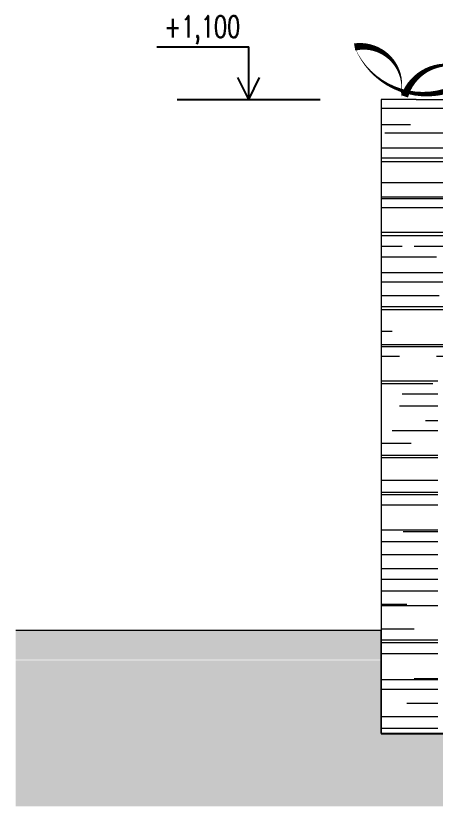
# Model space of a CAD drawing. Header units: metres. Extents: x -442 to 316, y -503 to 125.
# Drawn here: x -15.86 to -12.99, y 42.57 to 47.99 of the extents above; entities that cross this region are included whole.
import ezdxf

# ---------------------------------------------------------------- set-up
doc = ezdxf.new("R2010")
doc.units = ezdxf.units.M
for name, color, linetype in [('popis', 6, 'Continuous'), ('SRAFA', 251, 'Continuous'), ('SRAFY', 3, 'Continuous'), ('zariz.predmety', 203, 'Continuous'), ('ZDIVO', 1, 'Continuous')]:
    doc.layers.add(name, color=color, linetype=linetype)
doc.styles.add('ROMANS', font='romans.shx', dxfattribs={"width": 0.7})

msp = doc.modelspace()

# ---------------------------------------------------------------- hatches: boundary and pattern name
at = {"layer": 'SRAFA', "linetype": 'Continuous'}
for points in [[(-15.864097, 43.770983), (-15.864097, 43.570983), (-13.358651, 43.570983), (-13.358651, 43.770983)], [(5.65919, 43.565467), (-2.908651, 43.565467), (-2.908651, 43.065467), (-13.358651, 43.065467), (-13.358651, 43.565467), (-15.864097, 43.565467), (-15.864097, 42.565413), (5.65919, 42.565413)]]:
    msp.add_hatch(color=256, dxfattribs=at).paths.add_polyline_path(points)
at = {"layer": 'SRAFY', "linetype": 'Continuous', "lineweight": 0}
h = msp.add_hatch(dxfattribs=at)
h.set_pattern_fill('AR-RROOF', color=256, scale=0.01, style=0)
h.paths.add_polyline_path([(-13.118651, 47.415467), (-13.358651, 47.415467), (-13.358651, 43.570983), (-13.358651, 43.065467), (-12.968651, 43.065467), (-12.968651, 45.615467), (1.201349, 45.615467), (1.201349, 44.020427), (1.651349, 44.047739), (1.651349, 47.415467), (1.501349, 47.415467), (1.101349, 47.415467), (-1.008651, 47.415467), (-1.108651, 47.415467), (-1.908651, 47.415467), (-4.108651, 47.415467)])
h.paths.add_polyline_path([(-5.801253, 46.599161), (-5.221253, 46.599161), (-5.221253, 46.345589), (-5.801253, 46.345589)], flags=24)

# ---------------------------------------------------------------- linework, layer by layer
at = {"layer": 'SRAFY', "linetype": 'Continuous'}
for p, q in [((-14.896393, 47.776621), (-14.266592, 47.776621)), ((-14.266592, 47.415467), (-14.266592, 47.776621)), ((-14.266592, 47.415467), (-14.341093, 47.566701)), ((-14.266592, 47.415467), (-14.19209, 47.566701)), ((-14.756415, 47.415467), (-13.776769, 47.415467))]:
    msp.add_line(p, q, dxfattribs=at)
at = {"layer": 'zariz.predmety', "color": 253, "linetype": 'Continuous', "ltscale": 0.001}
msp.add_lwpolyline([(-12.709589, 47.58717, 0, 0, 0.52056705), (-12.709589, 47.58717, 0, 0.05, 0.52056705), (-13.197952, 47.437339, 0, 0.05, 0.52056705), (-13.221053, 47.45902, 0, 0.05, 0.52056705), (-13.540425, 47.776114, 0, 0.05, 0.52056705), (-12.709589, 47.58717, 0.05, 0.05, 0)], format="xyseb", close=True, dxfattribs=at)
at = {"layer": 'ZDIVO', "linetype": 'Continuous', "lineweight": 0}
for p, q in [((-13.358651, 47.415467), (-13.358651, 43.570983)), ((-13.118651, 47.415467), (-13.358651, 47.415467)), ((-13.118651, 47.415467), (1.101349, 47.415467)), ((-13.358651, 43.770983), (-15.864097, 43.770983)), ((-13.358651, 43.570983), (-13.358651, 43.770983)), ((-13.358651, 43.570983), (-13.358651, 43.065467)), ((-13.358651, 43.065467), (-13.358651, 43.570983))]:
    msp.add_line(p, q, dxfattribs=at)
at = {"layer": 'ZDIVO', "linetype": 'Continuous'}
msp.add_line((-13.358651, 43.065467), (-2.908651, 43.065467), dxfattribs=at)

# ---------------------------------------------------------------- texts
at = {"layer": 'popis', "linetype": 'Continuous', "insert": (-14.846847, 47.990144), "char_height": 0.15, "width": 2.20915077, "attachment_point": 1, "style": 'ROMANS'}
msp.add_mtext('+1,100', dxfattribs=at)

doc.saveas('drawing.dxf')
